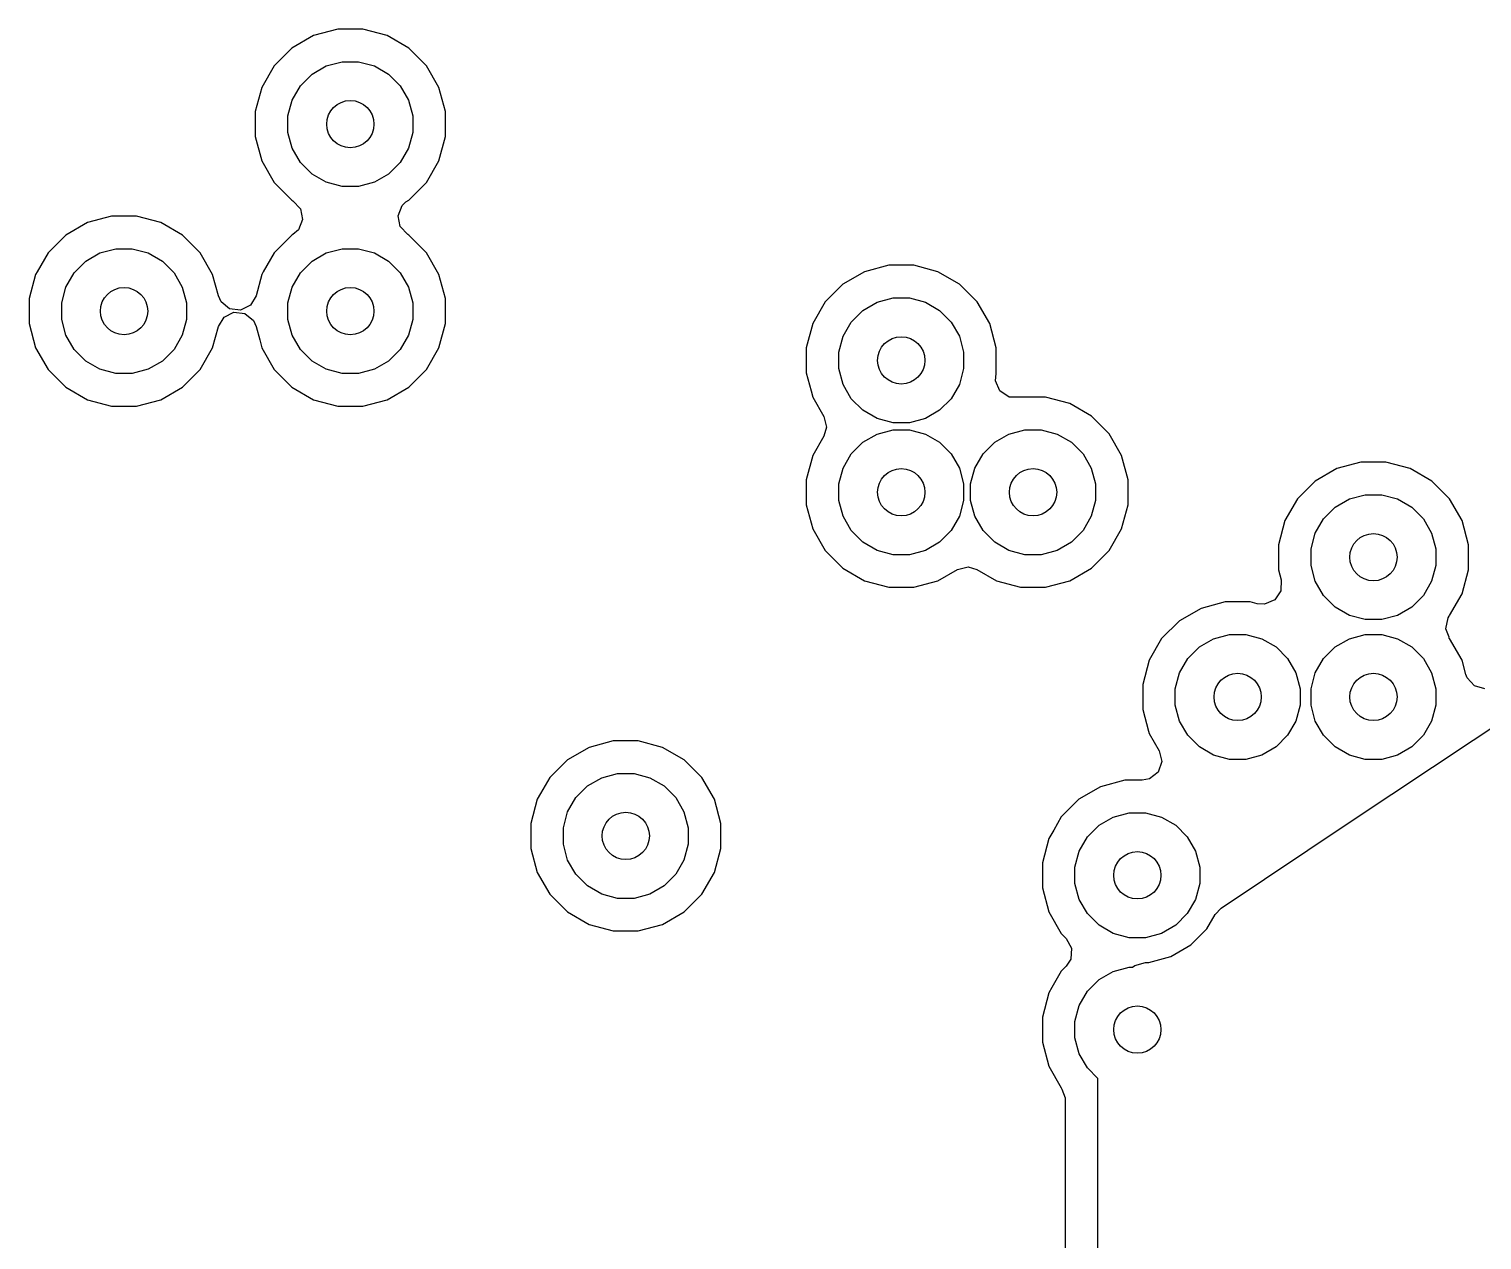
# Model space of a CAD drawing. Extents: x 0.98 to 8.09, y -3.46 to -0.83.
# Drawn here: x 6.1106 to 6.474, y -1.8833 to -1.5806 of the extents above; entities that cross this region are included whole.
import ezdxf

# ---------------------------------------------------------------- set-up
doc = ezdxf.new("R2010")
doc.units = 0
doc.header["$MEASUREMENT"] = 0
doc.layers.add('BLACK', color=7, linetype='CONTINUOUS')

msp = doc.modelspace()

# ---------------------------------------------------------------- linework, layer by layer
at = {"layer": 'BLACK', "linetype": 'CONTINUOUS'}
for p, q in [((6.18782, -1.58056), (6.18177, -1.58218)), ((6.19407, -1.58056), (6.18782, -1.58056)), ((6.20012, -1.58218), (6.19407, -1.58056)), ((6.18177, -1.58218), (6.17635, -1.58531)), ((6.18177, -1.58218), (6.18177, -1.58218)), ((6.18177, -1.58218), (6.18177, -1.58218)), ((6.20554, -1.58531), (6.20012, -1.58218)), ((6.17635, -1.58531), (6.17193, -1.58974)), ((6.17635, -1.58531), (6.17635, -1.58531)), ((6.20996, -1.58974), (6.20554, -1.58531)), ((6.17193, -1.58974), (6.1688, -1.59516)), ((6.17193, -1.58974), (6.17193, -1.58974)), ((6.18136, -1.59184), (6.18492, -1.58978)), ((6.18492, -1.58978), (6.18889, -1.58872)), ((6.18889, -1.58872), (6.193, -1.58872)), ((6.193, -1.58872), (6.19697, -1.58978)), ((6.19697, -1.58978), (6.20053, -1.59184)), ((6.21309, -1.59516), (6.20996, -1.58974)), ((6.1688, -1.59516), (6.16718, -1.6012)), ((6.1764, -1.5983), (6.17845, -1.59474)), ((6.17845, -1.59474), (6.18136, -1.59184)), ((6.20053, -1.59184), (6.20344, -1.59474)), ((6.20344, -1.59474), (6.20549, -1.5983)), ((6.21471, -1.6012), (6.21309, -1.59516)), ((6.17533, -1.60228), (6.1764, -1.5983)), ((6.20549, -1.5983), (6.20656, -1.60228)), ((6.16718, -1.6012), (6.16718, -1.60746)), ((6.17533, -1.60639), (6.17533, -1.60228)), ((6.20656, -1.60228), (6.20656, -1.60639)), ((6.21471, -1.60746), (6.21471, -1.6012)), ((6.16718, -1.60746), (6.1688, -1.6135)), ((6.1764, -1.61036), (6.17533, -1.60639)), ((6.20656, -1.60639), (6.20549, -1.61036)), ((6.21309, -1.6135), (6.21471, -1.60746)), ((6.1688, -1.6135), (6.17193, -1.61892)), ((6.17845, -1.61392), (6.1764, -1.61036)), ((6.20549, -1.61036), (6.20344, -1.61392)), ((6.20996, -1.61892), (6.21309, -1.6135)), ((6.18136, -1.61682), (6.17845, -1.61392)), ((6.18492, -1.61888), (6.18136, -1.61682)), ((6.20053, -1.61682), (6.19697, -1.61888)), ((6.20344, -1.61392), (6.20053, -1.61682)), ((6.17193, -1.61892), (6.17635, -1.62335)), ((6.18889, -1.61994), (6.18492, -1.61888)), ((6.193, -1.61994), (6.18889, -1.61994)), ((6.19697, -1.61888), (6.193, -1.61994)), ((6.20589, -1.623), (6.20996, -1.61892)), ((6.17635, -1.62335), (6.17635, -1.62335)), ((6.17635, -1.62335), (6.17635, -1.62335)), ((6.17635, -1.62335), (6.17658, -1.62348)), ((6.17658, -1.62348), (6.17847, -1.62547)), ((6.20392, -1.62469), (6.20441, -1.62415)), ((6.20441, -1.62415), (6.20483, -1.62376)), ((6.20483, -1.62376), (6.20554, -1.62335)), ((6.20554, -1.62335), (6.20589, -1.623)), ((6.13122, -1.62731), (6.12518, -1.62893)), ((6.13748, -1.62731), (6.13122, -1.62731)), ((6.14352, -1.62893), (6.13748, -1.62731)), ((6.17847, -1.62547), (6.17899, -1.62817)), ((6.2029, -1.62724), (6.20392, -1.62469)), ((6.20342, -1.62994), (6.2029, -1.62724)), ((6.12518, -1.62893), (6.11976, -1.63206)), ((6.12518, -1.62893), (6.12518, -1.62893)), ((6.12518, -1.62893), (6.12518, -1.62893)), ((6.14894, -1.63206), (6.14352, -1.62893)), ((6.17797, -1.63072), (6.17658, -1.63193)), ((6.17899, -1.62817), (6.17797, -1.63072)), ((6.20531, -1.63193), (6.20342, -1.62994)), ((6.11976, -1.63206), (6.11533, -1.63649)), ((6.11976, -1.63206), (6.11976, -1.63206)), ((6.15337, -1.63649), (6.14894, -1.63206)), ((6.17635, -1.63206), (6.17193, -1.63649)), ((6.17658, -1.63193), (6.17635, -1.63206)), ((6.17635, -1.63206), (6.17635, -1.63206)), ((6.20554, -1.63206), (6.20531, -1.63193)), ((6.20996, -1.63649), (6.20554, -1.63206)), ((6.11533, -1.63649), (6.11259, -1.64124)), ((6.11533, -1.63649), (6.11533, -1.63649)), ((6.12186, -1.6415), (6.12476, -1.63859)), ((6.12476, -1.63859), (6.12832, -1.63653)), ((6.12832, -1.63653), (6.13229, -1.63547)), ((6.13229, -1.63547), (6.13641, -1.63547)), ((6.13641, -1.63547), (6.14038, -1.63653)), ((6.14038, -1.63653), (6.14394, -1.63859)), ((6.14394, -1.63859), (6.14684, -1.6415)), ((6.1565, -1.64191), (6.15337, -1.63649)), ((6.17193, -1.63649), (6.16918, -1.64124)), ((6.17193, -1.63649), (6.17193, -1.63649)), ((6.17845, -1.6415), (6.18136, -1.63859)), ((6.18136, -1.63859), (6.18492, -1.63653)), ((6.18492, -1.63653), (6.18889, -1.63547)), ((6.18889, -1.63547), (6.193, -1.63547)), ((6.193, -1.63547), (6.19697, -1.63653)), ((6.19697, -1.63653), (6.20053, -1.63859)), ((6.20053, -1.63859), (6.20344, -1.6415)), ((6.21309, -1.64191), (6.20996, -1.63649)), ((6.1122, -1.64191), (6.11058, -1.64795)), ((6.11259, -1.64124), (6.1122, -1.64191)), ((6.1198, -1.64506), (6.12186, -1.6415)), ((6.14684, -1.6415), (6.1489, -1.64506)), ((6.15793, -1.64726), (6.1565, -1.64191)), ((6.1688, -1.64191), (6.16736, -1.64726)), ((6.16918, -1.64124), (6.1688, -1.64191)), ((6.1764, -1.64506), (6.17845, -1.6415)), ((6.20344, -1.6415), (6.20549, -1.64506)), ((6.21471, -1.64795), (6.21309, -1.64191)), ((6.31957, -1.64124), (6.31415, -1.64437)), ((6.32561, -1.63962), (6.31957, -1.64124)), ((6.31957, -1.64124), (6.31957, -1.64124)), ((6.31957, -1.64124), (6.31957, -1.64124)), ((6.33187, -1.63962), (6.32561, -1.63962)), ((6.33791, -1.64124), (6.33187, -1.63962)), ((6.34333, -1.64437), (6.33791, -1.64124)), ((6.11874, -1.64903), (6.1198, -1.64506)), ((6.1489, -1.64506), (6.14996, -1.64903)), ((6.17533, -1.64903), (6.1764, -1.64506)), ((6.20549, -1.64506), (6.20656, -1.64903)), ((6.31415, -1.64437), (6.30972, -1.64879)), ((6.31415, -1.64437), (6.31415, -1.64437)), ((6.34776, -1.64879), (6.34333, -1.64437)), ((6.11058, -1.64795), (6.11058, -1.65421)), ((6.11874, -1.65314), (6.11874, -1.64903)), ((6.14996, -1.64903), (6.14996, -1.65314)), ((6.1586, -1.64873), (6.15793, -1.64726)), ((6.16073, -1.65048), (6.1586, -1.64873)), ((6.16593, -1.64961), (6.16346, -1.65081)), ((6.16736, -1.64726), (6.16593, -1.64961)), ((6.17533, -1.65314), (6.17533, -1.64903)), ((6.20656, -1.64903), (6.20656, -1.65314)), ((6.21471, -1.65421), (6.21471, -1.64795)), ((6.30972, -1.64879), (6.30659, -1.65421)), ((6.30972, -1.64879), (6.30972, -1.64879)), ((6.31915, -1.65089), (6.32271, -1.64884)), ((6.32271, -1.64884), (6.32668, -1.64777)), ((6.32668, -1.64777), (6.3308, -1.64777)), ((6.3308, -1.64777), (6.33477, -1.64884)), ((6.33477, -1.64884), (6.33833, -1.65089)), ((6.35089, -1.65421), (6.34776, -1.64879)), ((6.1198, -1.65711), (6.11874, -1.65314)), ((6.14996, -1.65314), (6.1489, -1.65711)), ((6.15793, -1.65491), (6.15936, -1.65256)), ((6.15936, -1.65256), (6.16184, -1.65136)), ((6.16346, -1.65081), (6.16073, -1.65048)), ((6.16184, -1.65136), (6.16457, -1.65168)), ((6.16457, -1.65168), (6.16669, -1.65343)), ((6.16669, -1.65343), (6.16736, -1.65491)), ((6.1764, -1.65711), (6.17533, -1.65314)), ((6.20656, -1.65314), (6.20549, -1.65711)), ((6.31625, -1.6538), (6.31915, -1.65089)), ((6.33833, -1.65089), (6.34123, -1.6538)), ((6.11058, -1.65421), (6.1122, -1.66026)), ((6.12186, -1.66067), (6.1198, -1.65711)), ((6.1489, -1.65711), (6.14684, -1.66067)), ((6.1565, -1.66026), (6.15793, -1.65491)), ((6.16736, -1.65491), (6.16827, -1.65829)), ((6.17845, -1.66067), (6.1764, -1.65711)), ((6.20549, -1.65711), (6.20344, -1.66067)), ((6.21309, -1.66026), (6.21471, -1.65421)), ((6.30659, -1.65421), (6.30497, -1.66026)), ((6.31419, -1.65736), (6.31625, -1.6538)), ((6.34123, -1.6538), (6.34329, -1.65736)), ((6.35251, -1.66026), (6.35089, -1.65421)), ((6.1122, -1.66026), (6.11533, -1.66568)), ((6.12476, -1.66358), (6.12186, -1.66067)), ((6.14684, -1.66067), (6.14394, -1.66358)), ((6.15337, -1.66568), (6.1565, -1.66026)), ((6.16827, -1.65829), (6.1688, -1.66026)), ((6.1688, -1.66026), (6.1688, -1.66026)), ((6.1688, -1.66026), (6.17193, -1.66568)), ((6.18136, -1.66358), (6.17845, -1.66067)), ((6.20344, -1.66067), (6.20053, -1.66358)), ((6.20996, -1.66568), (6.21309, -1.66026)), ((6.21309, -1.66026), (6.21309, -1.66026)), ((6.30497, -1.66026), (6.30497, -1.66651)), ((6.31313, -1.66133), (6.31419, -1.65736)), ((6.34329, -1.65736), (6.34435, -1.66133)), ((6.35251, -1.66651), (6.35251, -1.66026)), ((6.12832, -1.66563), (6.12476, -1.66358)), ((6.14394, -1.66358), (6.14038, -1.66563)), ((6.18492, -1.66563), (6.18136, -1.66358)), ((6.20053, -1.66358), (6.19697, -1.66563)), ((6.31313, -1.66544), (6.31313, -1.66133)), ((6.34435, -1.66133), (6.34435, -1.66544)), ((6.11533, -1.66568), (6.11976, -1.6701)), ((6.13229, -1.6667), (6.12832, -1.66563)), ((6.13641, -1.6667), (6.13229, -1.6667)), ((6.14038, -1.66563), (6.13641, -1.6667)), ((6.14894, -1.6701), (6.15337, -1.66568)), ((6.17193, -1.66568), (6.17635, -1.6701)), ((6.18889, -1.6667), (6.18492, -1.66563)), ((6.193, -1.6667), (6.18889, -1.6667)), ((6.19697, -1.66563), (6.193, -1.6667)), ((6.20554, -1.6701), (6.20996, -1.66568)), ((6.30497, -1.66651), (6.30618, -1.67102)), ((6.31419, -1.66941), (6.31313, -1.66544)), ((6.34435, -1.66544), (6.34329, -1.66941)), ((6.35234, -1.66849), (6.35247, -1.66665)), ((6.35247, -1.66665), (6.35251, -1.66651)), ((6.11976, -1.6701), (6.12518, -1.67323)), ((6.14352, -1.67323), (6.14894, -1.6701)), ((6.17635, -1.6701), (6.18177, -1.67323)), ((6.20012, -1.67323), (6.20554, -1.6701)), ((6.30618, -1.67102), (6.30659, -1.67256)), ((6.31625, -1.67297), (6.31419, -1.66941)), ((6.34329, -1.66941), (6.34123, -1.67297)), ((6.35342, -1.67102), (6.35234, -1.66849)), ((6.3557, -1.67256), (6.35342, -1.67102)), ((6.12518, -1.67323), (6.13122, -1.67485)), ((6.13122, -1.67485), (6.13122, -1.67485)), ((6.13122, -1.67485), (6.13748, -1.67485)), ((6.13748, -1.67485), (6.14352, -1.67323)), ((6.13748, -1.67485), (6.13748, -1.67485)), ((6.18177, -1.67323), (6.18782, -1.67485)), ((6.18782, -1.67485), (6.18782, -1.67485)), ((6.18782, -1.67485), (6.19407, -1.67485)), ((6.19407, -1.67485), (6.20012, -1.67323)), ((6.19407, -1.67485), (6.19407, -1.67485)), ((6.30659, -1.67256), (6.3094, -1.67743)), ((6.31915, -1.67588), (6.31625, -1.67297)), ((6.34123, -1.67297), (6.33833, -1.67588)), ((6.35826, -1.67262), (6.3557, -1.67256)), ((6.35827, -1.67263), (6.35826, -1.67262)), ((6.35834, -1.67262), (6.35827, -1.67263)), ((6.35845, -1.67263), (6.35834, -1.67262)), ((6.35858, -1.67259), (6.35845, -1.67263)), ((6.36484, -1.67259), (6.35858, -1.67259)), ((6.35858, -1.67259), (6.35858, -1.67259)), ((6.37089, -1.67421), (6.36484, -1.67259)), ((6.37631, -1.67734), (6.37089, -1.67421)), ((6.3094, -1.67743), (6.31005, -1.6801)), ((6.32271, -1.67794), (6.31915, -1.67588)), ((6.32668, -1.679), (6.32271, -1.67794)), ((6.33477, -1.67794), (6.3308, -1.679)), ((6.33833, -1.67588), (6.33477, -1.67794)), ((6.38073, -1.68176), (6.37631, -1.67734)), ((6.3094, -1.68231), (6.30659, -1.68718)), ((6.31005, -1.6801), (6.3094, -1.68231)), ((6.31915, -1.68386), (6.32271, -1.68181)), ((6.32271, -1.68181), (6.32668, -1.68074)), ((6.3308, -1.679), (6.32668, -1.679)), ((6.32668, -1.68074), (6.3308, -1.68074)), ((6.3308, -1.68074), (6.33477, -1.68181)), ((6.33477, -1.68181), (6.33833, -1.68386)), ((6.35213, -1.68386), (6.35569, -1.68181)), ((6.35569, -1.68181), (6.35966, -1.68074)), ((6.35966, -1.68074), (6.36377, -1.68074)), ((6.36377, -1.68074), (6.36774, -1.68181)), ((6.36774, -1.68181), (6.3713, -1.68386)), ((6.38386, -1.68718), (6.38073, -1.68176)), ((6.31625, -1.68677), (6.31915, -1.68386)), ((6.33833, -1.68386), (6.34123, -1.68677)), ((6.34922, -1.68677), (6.35213, -1.68386)), ((6.3713, -1.68386), (6.37421, -1.68677)), ((6.30659, -1.68718), (6.30497, -1.69323)), ((6.30659, -1.68718), (6.30659, -1.68718)), ((6.31419, -1.69033), (6.31625, -1.68677)), ((6.34123, -1.68677), (6.34329, -1.69033)), ((6.34716, -1.69033), (6.34922, -1.68677)), ((6.37421, -1.68677), (6.37626, -1.69033)), ((6.38548, -1.69323), (6.38386, -1.68718)), ((6.44372, -1.68883), (6.43768, -1.69045)), ((6.44998, -1.68883), (6.44372, -1.68883)), ((6.45602, -1.69045), (6.44998, -1.68883)), ((6.30497, -1.69323), (6.30497, -1.69949)), ((6.31313, -1.6943), (6.31419, -1.69033)), ((6.34329, -1.69033), (6.34435, -1.6943)), ((6.3461, -1.6943), (6.34716, -1.69033)), ((6.37626, -1.69033), (6.37733, -1.6943)), ((6.38548, -1.69949), (6.38548, -1.69323)), ((6.43768, -1.69045), (6.43226, -1.69358)), ((6.43768, -1.69045), (6.43768, -1.69045)), ((6.43768, -1.69045), (6.43768, -1.69045)), ((6.46144, -1.69358), (6.45602, -1.69045)), ((6.31313, -1.69841), (6.31313, -1.6943)), ((6.34435, -1.6943), (6.34435, -1.69841)), ((6.3461, -1.69841), (6.3461, -1.6943)), ((6.37733, -1.6943), (6.37733, -1.69841)), ((6.43226, -1.69358), (6.42783, -1.698)), ((6.43226, -1.69358), (6.43226, -1.69358)), ((6.44082, -1.69805), (6.44479, -1.69699)), ((6.44479, -1.69699), (6.44891, -1.69699)), ((6.44891, -1.69699), (6.45288, -1.69805)), ((6.46587, -1.698), (6.46144, -1.69358)), ((6.30497, -1.69949), (6.30659, -1.70553)), ((6.31419, -1.70238), (6.31313, -1.69841)), ((6.34435, -1.69841), (6.34329, -1.70238)), ((6.34716, -1.70238), (6.3461, -1.69841)), ((6.37733, -1.69841), (6.37626, -1.70238)), ((6.38386, -1.70553), (6.38548, -1.69949)), ((6.42783, -1.698), (6.4247, -1.70342)), ((6.42783, -1.698), (6.42783, -1.698)), ((6.43436, -1.70301), (6.43726, -1.7001)), ((6.43726, -1.7001), (6.44082, -1.69805)), ((6.45288, -1.69805), (6.45644, -1.7001)), ((6.45644, -1.7001), (6.45934, -1.70301)), ((6.469, -1.70342), (6.46587, -1.698)), ((6.31625, -1.70595), (6.31419, -1.70238)), ((6.34329, -1.70238), (6.34123, -1.70595)), ((6.34922, -1.70595), (6.34716, -1.70238)), ((6.37626, -1.70238), (6.37421, -1.70595)), ((6.4247, -1.70342), (6.42308, -1.70947)), ((6.4323, -1.70657), (6.43436, -1.70301)), ((6.45934, -1.70301), (6.4614, -1.70657)), ((6.47062, -1.70947), (6.469, -1.70342)), ((6.30659, -1.70553), (6.30972, -1.71095)), ((6.31915, -1.70885), (6.31625, -1.70595)), ((6.34123, -1.70595), (6.33833, -1.70885)), ((6.35213, -1.70885), (6.34922, -1.70595)), ((6.37421, -1.70595), (6.3713, -1.70885)), ((6.38073, -1.71095), (6.38386, -1.70553)), ((6.43124, -1.71054), (6.4323, -1.70657)), ((6.4614, -1.70657), (6.46246, -1.71054)), ((6.30972, -1.71095), (6.31415, -1.71538)), ((6.32271, -1.71091), (6.31915, -1.70885)), ((6.32668, -1.71197), (6.32271, -1.71091)), ((6.33477, -1.71091), (6.3308, -1.71197)), ((6.33833, -1.70885), (6.33477, -1.71091)), ((6.35569, -1.71091), (6.35213, -1.70885)), ((6.35966, -1.71197), (6.35569, -1.71091)), ((6.36774, -1.71091), (6.36377, -1.71197)), ((6.3713, -1.70885), (6.36774, -1.71091)), ((6.37631, -1.71538), (6.38073, -1.71095)), ((6.42308, -1.70947), (6.42308, -1.70947)), ((6.42308, -1.70947), (6.42308, -1.71573)), ((6.43124, -1.71465), (6.43124, -1.71054)), ((6.46246, -1.71054), (6.46246, -1.71465)), ((6.47062, -1.71573), (6.47062, -1.70947)), ((6.3308, -1.71197), (6.32668, -1.71197)), ((6.34279, -1.71569), (6.34546, -1.71505)), ((6.34546, -1.71505), (6.34767, -1.71569)), ((6.36377, -1.71197), (6.35966, -1.71197)), ((6.4323, -1.71862), (6.43124, -1.71465)), ((6.46246, -1.71465), (6.4614, -1.71862)), ((6.31415, -1.71538), (6.31957, -1.71851)), ((6.31957, -1.71851), (6.32561, -1.72013)), ((6.33187, -1.72013), (6.33791, -1.71851)), ((6.33791, -1.71851), (6.34279, -1.71569)), ((6.34767, -1.71569), (6.35254, -1.71851)), ((6.35254, -1.71851), (6.35858, -1.72013)), ((6.36484, -1.72013), (6.37089, -1.71851)), ((6.37089, -1.71851), (6.37631, -1.71538)), ((6.42308, -1.71573), (6.42376, -1.71826)), ((6.42376, -1.71826), (6.4237, -1.72101)), ((6.43436, -1.72219), (6.4323, -1.71862)), ((6.4614, -1.71862), (6.45934, -1.72219)), ((6.469, -1.72177), (6.47062, -1.71573)), ((6.32561, -1.72013), (6.32561, -1.72013)), ((6.32561, -1.72013), (6.33187, -1.72013)), ((6.33187, -1.72013), (6.33187, -1.72013)), ((6.35858, -1.72013), (6.35858, -1.72013)), ((6.35858, -1.72013), (6.36484, -1.72013)), ((6.36484, -1.72013), (6.36484, -1.72013)), ((6.4237, -1.72101), (6.42216, -1.72329)), ((6.43726, -1.72509), (6.43436, -1.72219)), ((6.45934, -1.72219), (6.45644, -1.72509)), ((6.46587, -1.72719), (6.469, -1.72177)), ((6.40372, -1.72539), (6.3983, -1.72852)), ((6.40976, -1.72377), (6.40372, -1.72539)), ((6.40372, -1.72539), (6.40372, -1.72539)), ((6.40372, -1.72539), (6.40372, -1.72539)), ((6.41602, -1.72377), (6.40976, -1.72377)), ((6.41778, -1.72424), (6.41602, -1.72377)), ((6.41602, -1.72377), (6.41602, -1.72377)), ((6.41963, -1.72438), (6.41778, -1.72424)), ((6.42216, -1.72329), (6.41963, -1.72438)), ((6.44082, -1.72715), (6.43726, -1.72509)), ((6.45644, -1.72509), (6.45288, -1.72715)), ((6.3983, -1.72852), (6.39387, -1.73295)), ((6.3983, -1.72852), (6.3983, -1.72852)), ((6.44479, -1.72821), (6.44082, -1.72715)), ((6.44891, -1.72821), (6.44479, -1.72821)), ((6.45288, -1.72715), (6.44891, -1.72821)), ((6.46495, -1.73048), (6.4655, -1.72778)), ((6.4655, -1.72778), (6.46576, -1.72737)), ((6.46576, -1.72737), (6.46587, -1.72719)), ((6.46587, -1.72719), (6.46587, -1.72719)), ((6.39387, -1.73295), (6.39075, -1.73837)), ((6.39387, -1.73295), (6.39387, -1.73295)), ((6.40331, -1.73505), (6.40687, -1.73299)), ((6.40687, -1.73299), (6.41084, -1.73193)), ((6.41084, -1.73193), (6.41495, -1.73193)), ((6.41495, -1.73193), (6.41892, -1.73299)), ((6.41892, -1.73299), (6.42248, -1.73505)), ((6.43726, -1.73505), (6.44082, -1.73299)), ((6.44082, -1.73299), (6.44479, -1.73193)), ((6.44479, -1.73193), (6.44891, -1.73193)), ((6.44891, -1.73193), (6.45288, -1.73299)), ((6.45288, -1.73299), (6.45644, -1.73505)), ((6.46578, -1.73263), (6.46495, -1.73048)), ((6.46571, -1.73267), (6.46578, -1.73263)), ((6.46587, -1.73295), (6.46571, -1.73267)), ((6.469, -1.73837), (6.46587, -1.73295)), ((6.46587, -1.73295), (6.46587, -1.73295)), ((6.4004, -1.73795), (6.40331, -1.73505)), ((6.42248, -1.73505), (6.42539, -1.73795)), ((6.43436, -1.73795), (6.43726, -1.73505)), ((6.44131, -1.77863), (6.50386, -1.73693)), ((6.45644, -1.73505), (6.45934, -1.73795)), ((6.39075, -1.73837), (6.38913, -1.74441)), ((6.39834, -1.74151), (6.4004, -1.73795)), ((6.42539, -1.73795), (6.42744, -1.74151)), ((6.4323, -1.74151), (6.43436, -1.73795)), ((6.45934, -1.73795), (6.4614, -1.74151)), ((6.46995, -1.74191), (6.469, -1.73837)), ((6.39728, -1.74548), (6.39834, -1.74151)), ((6.42744, -1.74151), (6.42851, -1.74548)), ((6.43124, -1.74548), (6.4323, -1.74151)), ((6.4614, -1.74151), (6.46246, -1.74548)), ((6.47026, -1.74275), (6.46995, -1.74191)), ((6.47209, -1.7448), (6.47026, -1.74275)), ((6.38913, -1.74441), (6.38913, -1.75067)), ((6.39728, -1.74959), (6.39728, -1.74548)), ((6.42851, -1.74548), (6.42851, -1.74959)), ((6.43124, -1.74959), (6.43124, -1.74548)), ((6.46246, -1.74548), (6.46246, -1.74959)), ((6.47475, -1.74553), (6.47209, -1.7448)), ((6.38913, -1.75067), (6.39058, -1.75611)), ((6.39834, -1.75357), (6.39728, -1.74959)), ((6.42851, -1.74959), (6.42744, -1.75357)), ((6.4323, -1.75357), (6.43124, -1.74959)), ((6.46246, -1.74959), (6.4614, -1.75357)), ((6.4004, -1.75713), (6.39834, -1.75357)), ((6.42744, -1.75357), (6.42539, -1.75713)), ((6.43436, -1.75713), (6.4323, -1.75357)), ((6.4614, -1.75357), (6.45934, -1.75713)), ((6.25671, -1.75852), (6.25067, -1.76014)), ((6.26297, -1.75852), (6.25671, -1.75852)), ((6.26902, -1.76014), (6.26297, -1.75852)), ((6.39058, -1.75611), (6.39075, -1.75671)), ((6.39075, -1.75671), (6.39324, -1.76104)), ((6.40331, -1.76003), (6.4004, -1.75713)), ((6.42539, -1.75713), (6.42248, -1.76003)), ((6.43726, -1.76003), (6.43436, -1.75713)), ((6.45934, -1.75713), (6.45644, -1.76003)), ((6.25067, -1.76014), (6.24525, -1.76326)), ((6.25067, -1.76014), (6.25067, -1.76014)), ((6.25067, -1.76014), (6.25067, -1.76014)), ((6.27444, -1.76326), (6.26902, -1.76014)), ((6.39324, -1.76104), (6.39389, -1.76371)), ((6.40687, -1.76209), (6.40331, -1.76003)), ((6.41084, -1.76315), (6.40687, -1.76209)), ((6.41892, -1.76209), (6.41495, -1.76315)), ((6.42248, -1.76003), (6.41892, -1.76209)), ((6.44082, -1.76209), (6.43726, -1.76003)), ((6.44479, -1.76315), (6.44082, -1.76209)), ((6.45288, -1.76209), (6.44891, -1.76315)), ((6.45644, -1.76003), (6.45288, -1.76209)), ((6.24525, -1.76326), (6.24082, -1.76769)), ((6.24525, -1.76326), (6.24525, -1.76326)), ((6.27886, -1.76769), (6.27444, -1.76326)), ((6.39389, -1.76371), (6.39299, -1.76631)), ((6.41495, -1.76315), (6.41084, -1.76315)), ((6.44891, -1.76315), (6.44479, -1.76315)), ((6.24082, -1.76769), (6.23853, -1.77166)), ((6.24082, -1.76769), (6.24082, -1.76769)), ((6.25026, -1.76979), (6.25382, -1.76773)), ((6.25382, -1.76773), (6.25779, -1.76667)), ((6.25779, -1.76667), (6.2619, -1.76667)), ((6.2619, -1.76667), (6.26587, -1.76773)), ((6.26587, -1.76773), (6.26943, -1.76979)), ((6.28199, -1.77311), (6.27886, -1.76769)), ((6.38467, -1.76836), (6.37862, -1.76998)), ((6.38901, -1.76836), (6.38467, -1.76836)), ((6.39083, -1.76801), (6.38901, -1.76836)), ((6.39299, -1.76631), (6.39083, -1.76801)), ((6.23769, -1.77311), (6.23607, -1.77915)), ((6.23853, -1.77166), (6.23769, -1.77311)), ((6.24529, -1.77626), (6.24735, -1.7727)), ((6.24735, -1.7727), (6.25026, -1.76979)), ((6.26943, -1.76979), (6.27234, -1.7727)), ((6.27234, -1.7727), (6.27439, -1.77626)), ((6.28361, -1.77915), (6.28199, -1.77311)), ((6.3732, -1.77311), (6.36878, -1.77753)), ((6.37862, -1.76998), (6.3732, -1.77311)), ((6.3732, -1.77311), (6.3732, -1.77311)), ((6.37862, -1.76998), (6.37862, -1.76998)), ((6.37862, -1.76998), (6.37862, -1.76998)), ((6.24423, -1.78023), (6.24529, -1.77626)), ((6.27439, -1.77626), (6.27546, -1.78023)), ((6.38177, -1.77758), (6.38574, -1.77651)), ((6.38574, -1.77651), (6.38985, -1.77651)), ((6.38985, -1.77651), (6.39382, -1.77758)), ((6.23607, -1.77915), (6.23607, -1.78541)), ((6.24423, -1.78434), (6.24423, -1.78023)), ((6.27546, -1.78023), (6.27546, -1.78434)), ((6.28361, -1.78541), (6.28361, -1.77915)), ((6.36878, -1.77753), (6.36687, -1.78083)), ((6.36878, -1.77753), (6.36878, -1.77753)), ((6.3753, -1.78254), (6.37821, -1.77963)), ((6.37821, -1.77963), (6.38177, -1.77758)), ((6.39382, -1.77758), (6.39738, -1.77963)), ((6.39738, -1.77963), (6.40029, -1.78254)), ((6.40879, -1.80031), (6.44131, -1.77863)), ((6.36565, -1.78295), (6.36403, -1.789)), ((6.36687, -1.78083), (6.36565, -1.78295)), ((6.37325, -1.7861), (6.3753, -1.78254)), ((6.40029, -1.78254), (6.40234, -1.7861)), ((6.23607, -1.78541), (6.23769, -1.79146)), ((6.24529, -1.78831), (6.24423, -1.78434)), ((6.27546, -1.78434), (6.27439, -1.78831)), ((6.28199, -1.79146), (6.28361, -1.78541)), ((6.37218, -1.79007), (6.37325, -1.7861)), ((6.40234, -1.7861), (6.40341, -1.79007)), ((6.23769, -1.79146), (6.24082, -1.79688)), ((6.24735, -1.79187), (6.24529, -1.78831)), ((6.27439, -1.78831), (6.27234, -1.79187)), ((6.27886, -1.79688), (6.28199, -1.79146)), ((6.36403, -1.789), (6.36403, -1.79526)), ((6.37218, -1.79418), (6.37218, -1.79007)), ((6.40341, -1.79007), (6.40341, -1.79418)), ((6.25026, -1.79478), (6.24735, -1.79187)), ((6.25382, -1.79683), (6.25026, -1.79478)), ((6.26943, -1.79478), (6.26587, -1.79683)), ((6.27234, -1.79187), (6.26943, -1.79478)), ((6.37325, -1.79815), (6.37218, -1.79418)), ((6.40341, -1.79418), (6.40234, -1.79815)), ((6.24082, -1.79688), (6.24525, -1.8013)), ((6.25779, -1.7979), (6.25382, -1.79683)), ((6.2619, -1.7979), (6.25779, -1.7979)), ((6.26587, -1.79683), (6.2619, -1.7979)), ((6.27444, -1.8013), (6.27886, -1.79688)), ((6.36403, -1.79526), (6.36565, -1.8013)), ((6.3753, -1.80171), (6.37325, -1.79815)), ((6.40234, -1.79815), (6.40029, -1.80171)), ((6.24525, -1.8013), (6.25067, -1.80443)), ((6.26902, -1.80443), (6.27444, -1.8013)), ((6.36565, -1.8013), (6.36878, -1.80672)), ((6.37821, -1.80462), (6.3753, -1.80171)), ((6.40029, -1.80171), (6.39738, -1.80462)), ((6.40521, -1.80549), (6.40727, -1.80193)), ((6.40727, -1.80193), (6.40879, -1.80031)), ((6.25067, -1.80443), (6.25671, -1.80605)), ((6.25671, -1.80605), (6.25671, -1.80605)), ((6.25671, -1.80605), (6.26297, -1.80605)), ((6.26297, -1.80605), (6.26902, -1.80443)), ((6.26297, -1.80605), (6.26297, -1.80605)), ((6.38177, -1.80668), (6.37821, -1.80462)), ((6.39738, -1.80462), (6.39382, -1.80668)), ((6.40116, -1.80954), (6.40521, -1.80549)), ((6.36878, -1.80672), (6.36878, -1.80672)), ((6.36878, -1.80672), (6.37002, -1.80797)), ((6.37002, -1.80797), (6.37134, -1.81038)), ((6.38574, -1.80774), (6.38177, -1.80668)), ((6.38985, -1.80774), (6.38574, -1.80774)), ((6.39382, -1.80668), (6.38985, -1.80774)), ((6.3962, -1.81241), (6.40116, -1.80954)), ((6.37114, -1.81312), (6.37002, -1.81487)), ((6.37134, -1.81038), (6.37114, -1.81312)), ((6.39066, -1.81389), (6.3962, -1.81241)), ((6.36878, -1.81611), (6.36642, -1.8202)), ((6.37002, -1.81487), (6.36878, -1.81611)), ((6.36878, -1.81611), (6.36878, -1.81611)), ((6.37821, -1.81821), (6.38177, -1.81616)), ((6.38177, -1.81616), (6.38574, -1.8151)), ((6.38574, -1.8151), (6.38661, -1.8151)), ((6.38661, -1.8151), (6.38718, -1.81471)), ((6.38718, -1.81471), (6.38981, -1.81389)), ((6.38981, -1.81389), (6.38989, -1.81389)), ((6.38989, -1.81389), (6.39066, -1.81389)), ((6.39066, -1.81389), (6.39066, -1.81389)), ((6.36642, -1.8202), (6.36565, -1.82153)), ((6.3753, -1.82112), (6.37821, -1.81821)), ((6.36565, -1.82153), (6.36403, -1.82758)), ((6.37325, -1.82468), (6.3753, -1.82112)), ((6.36403, -1.82758), (6.36403, -1.83384)), ((6.37218, -1.82865), (6.37325, -1.82468)), ((6.37218, -1.83276), (6.37218, -1.82865)), ((6.36403, -1.83384), (6.36565, -1.83988)), ((6.37325, -1.83674), (6.37218, -1.83276)), ((6.3753, -1.8403), (6.37325, -1.83674)), ((6.36565, -1.83988), (6.36878, -1.8453)), ((6.37795, -1.84295), (6.3753, -1.8403)), ((6.36878, -1.8453), (6.36878, -1.8453)), ((6.36878, -1.8453), (6.36894, -1.84558)), ((6.36894, -1.84558), (6.36887, -1.84562)), ((6.36887, -1.84562), (6.36972, -1.8478)), ((6.37795, -1.86721), (6.37795, -1.84295)), ((6.36972, -1.8478), (6.36974, -1.84821)), ((6.36974, -1.84821), (6.36974, -1.90457)), ((6.37795, -1.90457), (6.37795, -1.86721))]:
    msp.add_line(p, q, dxfattribs=at)
at = {"layer": 'BLACK'}
for centre in [(6.19094, -1.60433), (6.13435, -1.65108), (6.19094, -1.65108), (6.32874, -1.66339), (6.32874, -1.69636), (6.36171, -1.69636), (6.44685, -1.7126), (6.41289, -1.74754), (6.44685, -1.74754), (6.25984, -1.78228), (6.3878, -1.79213), (6.3878, -1.83071)]:
    msp.add_circle(centre, 0.00591, dxfattribs=at)

doc.saveas('drawing.dxf')
